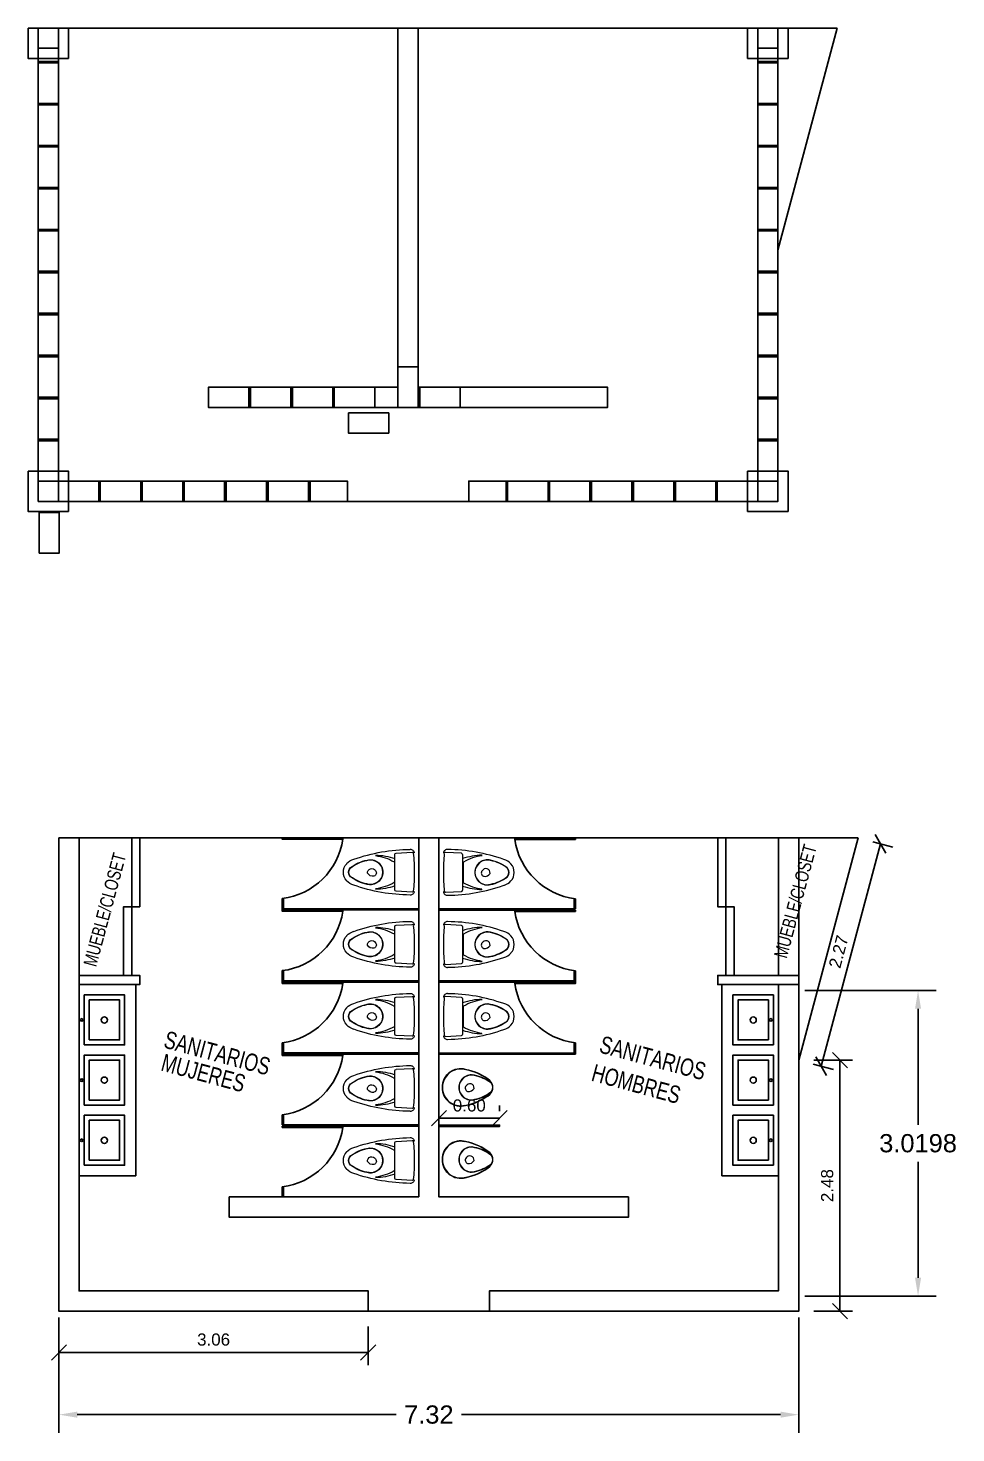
# Model space of a CAD drawing. Header units: millimetres. Extents: x 1309 to 1714, y 898 to 1242.
# Drawn here: x 1515.02 to 1524.2, y 1190.39 to 1204.28 of the extents above; entities that cross this region are included whole.
import ezdxf
from ezdxf.lldxf.tags import DXFTag

# ---------------------------------------------------------------- set-up
doc = ezdxf.new("R2010")
doc.units = ezdxf.units.MM
doc.layers.add('COTAS', color=202, linetype='Continuous', lineweight=0)
doc.layers.add('MOVILIARIO SANITARIO', color=142, linetype='Continuous', lineweight=0)
doc.styles.add('ARRAY BASE$0$STYLE1', font='swissc.ttf', dxfattribs={"width": 0.9})
doc.styles.get("Standard").update_dxf_attribs({"font": 'arial.ttf'})
tags = doc.linetypes.add('ARRAY BASE$0$CACHE', pattern=[0.24, 0.12, -0.12]).pattern_tags.tags
tags[6:7] = [DXFTag(74, 4), DXFTag(75, 0), DXFTag(340, '0'), DXFTag(46, 1.0), DXFTag(50, 0.0), DXFTag(44, 0.0), DXFTag(45, 0.0)]
tags[4:5] = [DXFTag(74, 4), DXFTag(75, 0), DXFTag(340, '0'), DXFTag(46, 1.0), DXFTag(50, 0.0), DXFTag(44, 0.0), DXFTag(45, 0.0)]
doc.dimstyles.new('metros anotativo', dxfattribs={"dimtxt": 0.12, "dimasz": 0.15, "dimexe": 0.125, "dimexo": 0.15, "dimgap": 0.0652, "dimtad": 1, "dimzin": 1, "dimdsep": 46, "dimtxsty": 'Standard', "dimblk": 'OBLIQUE', "dimcen": 0, "dimadec": 0, "dimazin": 0, "dimtfac": 1, "dimtix": 1, "dimtmove": 0, "dimatfit": 3, "dimfxl": 0.3, "dimarcsym": 0})
doc.dimstyles.get("Standard").update_dxf_attribs({"dimtxt": 0.18, "dimasz": 0.18, "dimexe": 0.18, "dimexo": 0.0625, "dimgap": 0.09, "dimtad": 0, "dimtih": 1, "dimtoh": 1, "dimdec": 4, "dimzin": 0, "dimdsep": 46, "dimtxsty": 'Standard', "dimcen": 0.09, "dimadec": 0, "dimazin": 0, "dimtfac": 1, "dimtdec": 4, "dimtofl": 0, "dimtmove": 0, "dimatfit": 3, "dimfxl": 1, "dimtolj": 1, "dimtzin": 0, "dimarcsym": 0})

# ---------------------------------------------------------------- blocks, each defined once
blk = doc.blocks.new('TAZA')
at = {"lineweight": 0}
for p, q in [((165.36, 499.951), (165.36, 499.761)), ((165.539, 500.05), (165.381, 500.058)), ((165.55, 499.861), (165.55, 500.038)), ((165.554, 499.958), (165.554, 499.861)), ((165.55, 499.684), (165.55, 499.861)), ((165.554, 499.861), (165.554, 499.765)), ((165.381, 499.664), (165.539, 499.673))]:
    blk.add_line(p, q, dxfattribs=at)
for centre, radius, start, end in [((165.397, 500.051), 0.0368, 84.189, 180.01), ((165.384, 498.365), 1.722, 70.5694, 89.4727), ((165.374, 500.043), 0.0161, 64.904, 152.0601), ((167.192, 499.862), 1.833, 174.1661, 180.0176), ((165.538, 500.038), 0.0115, 0.01, 87.01), ((165.758, 499.382), 0.649, 91.4737, 108.7194), ((165.561, 499.958), 0.00691, 120.2935, 180.01), ((165.798, 499.553), 0.475, 96.7856, 120.2935), ((165.794, 499.861), 0.124, 75.1531, 180.01), ((165.794, 499.861), 0.122, 77.258, 180.01), ((165.753, 499.604), 0.384, 54.7538, 82.7148), ((165.751, 499.598), 0.388, 55.8316, 81.7699), ((165.914, 499.842), 0.154, 42.3476, 73.5377), ((165.934, 499.861), 0.126, 0.01, 41.9699), ((167.192, 499.861), 1.833, 180.0024, 185.8539), ((165.794, 499.861), 0.124, 180.01, 284.8669), ((165.794, 499.861), 0.122, 180.01, 282.762), ((165.768, 499.855), 0.034, 139.2504, 252.7), ((165.779, 499.855), 0.0428, 355.2583, 149.9686), ((165.769, 499.881), 0.0602, 258.9842, 330.7061), ((165.753, 500.118), 0.384, 277.3052, 305.2662), ((165.751, 500.125), 0.388, 278.2501, 304.1884), ((165.944, 499.861), 0.0631, 0.01, 66.5264), ((165.944, 499.861), 0.0631, 293.4936, 0.01), ((165.944, 499.861), 0.0645, 0.01, 61.6766), ((165.944, 499.861), 0.0645, 298.3434, 0.01), ((165.934, 499.861), 0.126, 318.0501, 0.01), ((165.397, 499.671), 0.0368, 180.01, 275.831), ((165.38, 499.675), 0.0111, 185.8539, 273.01), ((165.384, 501.357), 1.722, 270.5473, 289.4506), ((165.538, 499.684), 0.0115, 273.01, 0.01), ((165.758, 500.34), 0.649, 251.3006, 268.5463), ((165.561, 499.765), 0.00691, 180.01, 239.7265), ((165.797, 500.169), 0.475, 239.7265, 263.2344), ((165.914, 499.88), 0.154, 286.4823, 317.6724)]:
    blk.add_arc(centre, radius, start, end, dxfattribs=at)
blk = doc.blocks.new('_Oblique')
at = {"color": 0, "linetype": 'ByBlock', "lineweight": -2}
blk.add_line((-0.5, -0.5), (0.5, 0.5), dxfattribs=at)
blk = doc.blocks.new('*D170')
at = {"layer": 'COTAS', "color": 0, "lineweight": -2, "ltscale": 2, "transparency": 16777216}
for p, q in [((1515.321, 1191.443), (1515.321, 1191.06)), ((1518.381, 1191.443), (1518.381, 1191.06)), ((1515.321, 1191.185), (1518.381, 1191.185))]:
    blk.add_line(p, q, dxfattribs=at)
at = {"layer": 'Defpoints', "color": 0, "ltscale": 2, "transparency": 16777216}
for p in [(1515.321, 1191.593), (1518.381, 1191.593), (1518.381, 1191.185)]:
    blk.add_point(p, dxfattribs=at)
at = {"layer": 'COTAS', "color": 0, "lineweight": -2, "ltscale": 2, "transparency": 16777216, "xscale": 0.15, "yscale": 0.15, "zscale": 0.15, "rotation": 180}
blk.add_blockref('_Oblique', (1515.321, 1191.185), dxfattribs=at)
at = {"layer": 'COTAS', "color": 0, "lineweight": -2, "ltscale": 2, "transparency": 16777216, "xscale": 0.15, "yscale": 0.15, "zscale": 0.15}
blk.add_blockref('_Oblique', (1518.381, 1191.185), dxfattribs=at)
at = {"layer": 'COTAS', "color": 0, "ltscale": 2, "transparency": 16777216, "insert": (1516.851, 1191.312), "char_height": 0.12, "attachment_point": 5}
blk.add_mtext('3.06', dxfattribs=at)
blk = doc.blocks.new('*D172')
at = {"layer": 'COTAS', "color": 0, "lineweight": -2, "ltscale": 2, "transparency": 16777216}
for p, q in [((1522.791, 1194.076), (1523.174, 1194.076)), ((1523.049, 1191.593), (1523.049, 1194.076)), ((1522.791, 1191.593), (1523.174, 1191.593))]:
    blk.add_line(p, q, dxfattribs=at)
at = {"layer": 'Defpoints', "color": 0, "ltscale": 2, "transparency": 16777216}
for p in [(1522.641, 1194.076), (1523.049, 1194.076), (1522.641, 1191.593)]:
    blk.add_point(p, dxfattribs=at)
at = {"layer": 'COTAS', "color": 0, "lineweight": -2, "ltscale": 2, "transparency": 16777216, "xscale": 0.15, "yscale": 0.15, "zscale": 0.15}
for p, rotation in [((1523.049, 1194.076), 90), ((1523.049, 1191.593), 270)]:
    blk.add_blockref('_Oblique', p, dxfattribs=dict(at, rotation=rotation))
at = {"layer": 'COTAS', "color": 0, "ltscale": 2, "transparency": 16777216, "insert": (1522.923, 1192.835), "char_height": 0.12, "attachment_point": 5, "rotation": 90}
blk.add_mtext('2.48', dxfattribs=at)
blk = doc.blocks.new('*D173')
at = {"layer": 'COTAS', "color": 0, "lineweight": -2, "ltscale": 2, "transparency": 16777216}
for p, q in [((1522.863, 1194.017), (1523.45, 1196.214)), ((1523.373, 1196.234), (1523.571, 1196.181)), ((1522.785, 1194.037), (1522.984, 1193.984))]:
    blk.add_line(p, q, dxfattribs=at)
at = {"layer": 'Defpoints', "color": 0, "ltscale": 2, "transparency": 16777216}
for p in [(1523.228, 1196.273), (1523.45, 1196.214), (1522.641, 1194.076)]:
    blk.add_point(p, dxfattribs=at)
at = {"layer": 'COTAS', "color": 0, "lineweight": -2, "ltscale": 2, "transparency": 16777216, "xscale": 0.15, "yscale": 0.15, "zscale": 0.15}
for p, rotation in [((1523.45, 1196.214), 75.0399999999953), ((1522.863, 1194.017), 255.0399999999953)]:
    blk.add_blockref('_Oblique', p, dxfattribs=dict(at, rotation=rotation))
at = {"layer": 'COTAS', "color": 0, "ltscale": 2, "transparency": 16777216, "insert": (1523.035, 1195.148), "char_height": 0.12, "attachment_point": 5, "rotation": 75.04}
blk.add_mtext('2.27', dxfattribs=at)
blk = doc.blocks.new('*D181')
at = {"layer": 'COTAS', "color": 0, "lineweight": -2, "ltscale": 2, "transparency": 16777216}
for p, q in [((1519.081, 1193.571), (1519.081, 1193.626)), ((1519.681, 1193.571), (1519.681, 1193.626)), ((1519.681, 1193.501), (1519.081, 1193.501))]:
    blk.add_line(p, q, dxfattribs=at)
at = {"layer": 'Defpoints', "color": 0, "ltscale": 2, "transparency": 16777216}
for p in [(1519.081, 1193.501), (1519.081, 1193.421), (1519.681, 1193.421)]:
    blk.add_point(p, dxfattribs=at)
at = {"layer": 'COTAS', "color": 0, "lineweight": -2, "ltscale": 2, "transparency": 16777216, "xscale": 0.15, "yscale": 0.15, "zscale": 0.15, "rotation": 180}
blk.add_blockref('_Oblique', (1519.081, 1193.501), dxfattribs=at)
at = {"layer": 'COTAS', "color": 0, "lineweight": -2, "ltscale": 2, "transparency": 16777216, "xscale": 0.15, "yscale": 0.15, "zscale": 0.15}
blk.add_blockref('_Oblique', (1519.681, 1193.501), dxfattribs=at)
at = {"layer": 'COTAS', "color": 0, "ltscale": 2, "transparency": 16777216, "insert": (1519.381, 1193.627), "char_height": 0.12, "attachment_point": 5}
blk.add_mtext('0.60', dxfattribs=at)
blk = doc.blocks.new('*D182')
at = {"color": 0, "lineweight": -2, "transparency": 16777216}
for p, q in [((1515.321, 1191.531), (1515.321, 1190.39)), ((1522.641, 1191.531), (1522.641, 1190.39)), ((1515.501, 1190.57), (1518.658, 1190.57)), ((1522.461, 1190.57), (1519.303, 1190.57))]:
    blk.add_line(p, q, dxfattribs=at)
at = {"color": 0, "transparency": 16777216}
for points in [[(1515.501, 1190.6), (1515.501, 1190.54), (1515.321, 1190.57)], [(1522.461, 1190.6), (1522.461, 1190.54), (1522.641, 1190.57)]]:
    blk.add_solid(points, dxfattribs=at)
at = {"layer": 'Defpoints', "color": 0, "transparency": 16777216}
for p in [(1515.321, 1191.593), (1522.641, 1191.593), (1522.641, 1190.57)]:
    blk.add_point(p, dxfattribs=at)
at = {"color": 0, "transparency": 16777216, "insert": (1518.981, 1190.57), "char_height": 0.18, "attachment_point": 5}
blk.add_mtext('\\A1;7.32', dxfattribs=at)
blk = doc.blocks.new('*D193')
at = {"color": 0, "lineweight": -2, "transparency": 16777216}
for p, q in [((1522.703, 1194.763), (1524.002, 1194.763)), ((1523.822, 1194.583), (1523.822, 1193.435)), ((1523.822, 1191.923), (1523.822, 1193.071)), ((1522.703, 1191.743), (1524.002, 1191.743))]:
    blk.add_line(p, q, dxfattribs=at)
at = {"color": 0, "transparency": 16777216}
for points in [[(1523.792, 1194.583), (1523.852, 1194.583), (1523.822, 1194.763)], [(1523.792, 1191.923), (1523.852, 1191.923), (1523.822, 1191.743)]]:
    blk.add_solid(points, dxfattribs=at)
at = {"layer": 'Defpoints', "color": 0, "transparency": 16777216}
for p in [(1522.641, 1194.763), (1523.822, 1194.763), (1522.641, 1191.743)]:
    blk.add_point(p, dxfattribs=at)
at = {"color": 0, "transparency": 16777216, "insert": (1523.822, 1193.253), "char_height": 0.18, "attachment_point": 5}
blk.add_mtext('\\A1;3.0198', dxfattribs=at)

msp = doc.modelspace()

# ---------------------------------------------------------------- linework, layer by layer
at = {"linetype": 'ARRAY BASE$0$CACHE'}
for p, q in [((1522.23519, 1202.92052), (1522.23519, 1204.28068)), ((1522.43519, 1202.92052), (1522.43519, 1204.28068)), ((1522.44058, 1194.91288), (1522.44058, 1196.27304)), ((1522.64058, 1194.91288), (1522.64058, 1196.27304))]:
    msp.add_line(p, q, dxfattribs=at)
for p, q in [((1522.43519, 1202.08366), (1523.02224, 1204.28068)), ((1522.43519, 1204.28068), (1523.02224, 1204.28068)), ((1515.31519, 1200.61568), (1515.31519, 1200.63068)), ((1522.43519, 1200.61568), (1522.43519, 1200.63068)), ((1515.31519, 1200.20068), (1515.31519, 1200.21568)), ((1522.43519, 1200.20068), (1522.43519, 1200.21568)), ((1515.32411, 1199.48984), (1515.32411, 1199.50484)), ((1515.71519, 1199.60068), (1515.73019, 1199.60068)), ((1518.17519, 1199.60068), (1519.37519, 1199.60068)), ((1521.83519, 1199.60068), (1521.82019, 1199.60068)), ((1515.32058, 1196.27304), (1515.52058, 1196.27304)), ((1518.88058, 1196.27304), (1517.53058, 1196.27304)), ((1522.49058, 1196.27304), (1522.44058, 1196.27304)), ((1522.64058, 1194.07602), (1523.22762, 1196.27304)), ((1522.64058, 1196.27304), (1523.22762, 1196.27304)), ((1517.53058, 1195.67304), (1517.53058, 1195.57304)), ((1517.53058, 1195.67304), (1517.54328, 1195.67304)), ((1517.54328, 1195.67304), (1517.54328, 1195.57304)), ((1520.43058, 1195.67133), (1520.41788, 1195.67133)), ((1520.41788, 1195.67133), (1520.41788, 1195.57133)), ((1520.43058, 1195.67133), (1520.43058, 1195.57133)), ((1517.53058, 1195.57304), (1518.88058, 1195.57304)), ((1517.53058, 1195.57304), (1517.53058, 1195.56034)), ((1517.53058, 1195.56034), (1518.88058, 1195.56034)), ((1518.88058, 1195.56034), (1517.53058, 1195.56034)), ((1520.43058, 1195.57133), (1519.08058, 1195.57133)), ((1520.43058, 1195.55863), (1519.08058, 1195.55863)), ((1517.53058, 1194.96034), (1517.53058, 1194.86034)), ((1517.53058, 1194.96034), (1517.54328, 1194.96034)), ((1517.54328, 1194.96034), (1517.54328, 1194.86034)), ((1520.43058, 1194.95863), (1520.41788, 1194.95863)), ((1520.41788, 1194.95863), (1520.41788, 1194.85863)), ((1520.43058, 1194.95863), (1520.43058, 1194.85863)), ((1517.53058, 1194.86034), (1518.88058, 1194.86034)), ((1517.53058, 1194.86034), (1517.53058, 1194.84764)), ((1517.53058, 1194.84764), (1518.88058, 1194.84764)), ((1518.88058, 1194.84764), (1517.53058, 1194.84764)), ((1520.43058, 1194.85863), (1519.08058, 1194.85863)), ((1520.43058, 1194.84593), (1519.08058, 1194.84593)), ((1520.43058, 1194.85863), (1520.43058, 1194.84593)), ((1517.53058, 1194.24764), (1517.53058, 1194.14764)), ((1517.53058, 1194.24764), (1517.54328, 1194.24764)), ((1517.54328, 1194.24764), (1517.54328, 1194.14764)), ((1520.43058, 1194.24593), (1520.41788, 1194.24593)), ((1520.41788, 1194.24593), (1520.41788, 1194.14593)), ((1520.43058, 1194.24593), (1520.43058, 1194.14593)), ((1517.53058, 1194.14764), (1518.88058, 1194.14764)), ((1517.53058, 1194.14764), (1517.53058, 1194.13494)), ((1517.53058, 1194.13494), (1518.88058, 1194.13494)), ((1518.88058, 1194.13494), (1517.53058, 1194.13494)), ((1520.43058, 1194.14593), (1519.08058, 1194.14593)), ((1520.43058, 1194.13323), (1519.08058, 1194.13323)), ((1520.43058, 1194.14593), (1520.43058, 1194.13323)), ((1517.53058, 1193.53494), (1517.53058, 1193.43494)), ((1517.53058, 1193.53494), (1517.54328, 1193.53494)), ((1517.54328, 1193.53494), (1517.54328, 1193.43494)), ((1517.53058, 1193.43494), (1518.88058, 1193.43494)), ((1517.53058, 1193.42224), (1518.88058, 1193.42224)), ((1518.88058, 1193.42224), (1517.53058, 1193.42224)), ((1517.53058, 1192.82224), (1517.53058, 1192.72224)), ((1517.53058, 1192.82224), (1517.54328, 1192.82224)), ((1517.54328, 1192.82224), (1517.54328, 1192.72224)), ((1518.38058, 1191.59304), (1519.58058, 1191.59304))]:
    msp.add_line(p, q)
for points in [[(1515.01519, 1204.28068), (1515.01519, 1203.98068), (1515.41519, 1203.98068), (1515.41519, 1204.28068)], [(1515.11519, 1204.28068), (1515.11519, 1204.08068), (1515.31519, 1204.08068), (1515.31519, 1204.28068)], [(1518.67519, 1200.72988), (1516.80019, 1200.72988), (1516.80019, 1200.52988), (1520.75019, 1200.52988), (1520.75019, 1200.72988), (1518.87519, 1200.72988), (1518.87519, 1204.28068), (1518.67519, 1204.28068)], [(1522.13519, 1204.28068), (1522.13519, 1203.98068), (1522.53519, 1203.98068), (1522.53519, 1204.28068)], [(1522.23519, 1204.28068), (1522.23519, 1204.08068), (1522.43519, 1204.08068), (1522.43519, 1204.28068)], [(1515.01519, 1199.90068), (1515.01519, 1199.50068), (1515.41519, 1199.50068), (1515.41519, 1199.90068)], [(1515.11519, 1199.80068), (1515.11519, 1199.60068), (1515.31519, 1199.60068), (1515.31519, 1199.80068)], [(1522.13519, 1199.90068), (1522.13519, 1199.50068), (1522.53519, 1199.50068), (1522.53519, 1199.90068)], [(1522.23519, 1199.80068), (1522.23519, 1199.60068), (1522.43519, 1199.60068), (1522.43519, 1199.80068)], [(1518.88058, 1192.72224), (1517.00558, 1192.72224), (1517.00558, 1192.52224), (1520.95558, 1192.52224), (1520.95558, 1192.72224), (1519.08058, 1192.72224), (1519.08058, 1196.27304), (1518.88058, 1196.27304)], [(1517.53058, 1196.27304), (1518.13058, 1196.27304), (1518.13058, 1196.26034), (1517.53058, 1196.26034)], [(1520.43058, 1196.27133), (1519.83058, 1196.27133), (1519.83058, 1196.25863), (1520.43058, 1196.25863)], [(1517.53058, 1195.56034), (1518.13058, 1195.56034), (1518.13058, 1195.54764), (1517.53058, 1195.54764)], [(1520.43058, 1195.55863), (1519.83058, 1195.55863), (1519.83058, 1195.54593), (1520.43058, 1195.54593)], [(1517.53058, 1194.84764), (1518.13058, 1194.84764), (1518.13058, 1194.83494), (1517.53058, 1194.83494)], [(1520.43058, 1194.84593), (1519.83058, 1194.84593), (1519.83058, 1194.83323), (1520.43058, 1194.83323)], [(1515.62058, 1194.27538), (1515.62058, 1194.67038), (1515.92058, 1194.67038), (1515.92058, 1194.27538)], [(1522.34058, 1194.27538), (1522.34058, 1194.67038), (1522.04058, 1194.67038), (1522.04058, 1194.27538)], [(1517.53058, 1194.13494), (1518.13058, 1194.13494), (1518.13058, 1194.12224), (1517.53058, 1194.12224)], [(1515.62058, 1193.68038), (1515.62058, 1194.07538), (1515.92058, 1194.07538), (1515.92058, 1193.68038)], [(1522.34058, 1193.68038), (1522.34058, 1194.07538), (1522.04058, 1194.07538), (1522.04058, 1193.68038)], [(1515.62058, 1193.08538), (1515.62058, 1193.48038), (1515.92058, 1193.48038), (1515.92058, 1193.08538)], [(1517.53058, 1193.42224), (1518.13058, 1193.42224), (1518.13058, 1193.40954), (1517.53058, 1193.40954)], [(1522.34058, 1193.08538), (1522.34058, 1193.48038), (1522.04058, 1193.48038), (1522.04058, 1193.08538)]]:
    msp.add_lwpolyline(points, close=True)
for points in [[(1515.31519, 1204.28068), (1515.31519, 1199.80068), (1518.17523, 1199.80068), (1518.17519, 1199.60068), (1515.11519, 1199.60068), (1515.11519, 1204.28068), (1522.43519, 1204.28068)], [(1515.11519, 1203.95068), (1515.11519, 1204.08068), (1515.31519, 1204.08068), (1515.31519, 1203.95068), (1515.11519, 1203.95068)], [(1522.23519, 1203.95068), (1522.23519, 1204.08068), (1522.43519, 1204.08068), (1522.43519, 1203.95068), (1522.23519, 1203.95068)], [(1515.11519, 1203.53568), (1515.11519, 1203.93568), (1515.31519, 1203.93568), (1515.31519, 1203.53568), (1515.11519, 1203.53568)], [(1522.23519, 1203.53568), (1522.23519, 1203.93568), (1522.43519, 1203.93568), (1522.43519, 1203.53568), (1522.23519, 1203.53568)], [(1515.11519, 1203.12068), (1515.11519, 1203.52068), (1515.31519, 1203.52068), (1515.31519, 1203.12068), (1515.11519, 1203.12068)], [(1522.23519, 1203.12068), (1522.23519, 1203.52068), (1522.43519, 1203.52068), (1522.43519, 1203.12068), (1522.23519, 1203.12068)], [(1515.11519, 1202.70568), (1515.11519, 1203.10568), (1515.31519, 1203.10568), (1515.31519, 1202.70568), (1515.11519, 1202.70568)], [(1522.23519, 1202.70568), (1522.23519, 1203.10568), (1522.43519, 1203.10568), (1522.43519, 1202.70568), (1522.23519, 1202.70568)], [(1522.43519, 1202.92052), (1522.43519, 1199.60068), (1522.28519, 1199.60068)], [(1522.43519, 1202.08366), (1522.43519, 1199.60068), (1519.37519, 1199.60068), (1519.37523, 1199.80068), (1522.23519, 1199.80068), (1522.23519, 1202.83052)], [(1515.11519, 1202.29068), (1515.11519, 1202.69068), (1515.31519, 1202.69068), (1515.31519, 1202.29068), (1515.11519, 1202.29068)], [(1522.23519, 1202.29068), (1522.23519, 1202.69068), (1522.43519, 1202.69068), (1522.43519, 1202.29068), (1522.23519, 1202.29068)], [(1515.11519, 1201.87568), (1515.11519, 1202.27568), (1515.31519, 1202.27568), (1515.31519, 1201.87568), (1515.11519, 1201.87568)], [(1522.23519, 1201.87568), (1522.23519, 1202.27568), (1522.43519, 1202.27568), (1522.43519, 1201.87568), (1522.23519, 1201.87568)], [(1515.11519, 1201.46068), (1515.11519, 1201.86068), (1515.31519, 1201.86068), (1515.31519, 1201.46068), (1515.11519, 1201.46068)], [(1522.23519, 1201.46068), (1522.23519, 1201.86068), (1522.43519, 1201.86068), (1522.43519, 1201.46068), (1522.23519, 1201.46068)], [(1515.11519, 1201.04568), (1515.11519, 1201.44568), (1515.31519, 1201.44568), (1515.31519, 1201.04568), (1515.11519, 1201.04568)], [(1522.23519, 1201.04568), (1522.23519, 1201.44568), (1522.43519, 1201.44568), (1522.43519, 1201.04568), (1522.23519, 1201.04568)], [(1515.11519, 1200.63068), (1515.11519, 1201.03068), (1515.31519, 1201.03068), (1515.31519, 1200.63068), (1515.11519, 1200.63068)], [(1522.23519, 1200.63068), (1522.23519, 1201.03068), (1522.43519, 1201.03068), (1522.43519, 1200.63068), (1522.23519, 1200.63068)], [(1518.67519, 1200.52988), (1518.67519, 1200.92988), (1518.87519, 1200.92988), (1518.87519, 1200.52988), (1518.67519, 1200.52988)], [(1515.11519, 1200.21568), (1515.11519, 1200.61568), (1515.31519, 1200.61568), (1515.31519, 1200.21568), (1515.11519, 1200.21568)], [(1516.80019, 1200.72988), (1517.20019, 1200.72988), (1517.20019, 1200.52988), (1516.80019, 1200.52988), (1516.80019, 1200.72988)], [(1517.21519, 1200.72988), (1517.61519, 1200.72988), (1517.61519, 1200.52988), (1517.21519, 1200.52988), (1517.21519, 1200.72988)], [(1517.63019, 1200.72988), (1518.03019, 1200.72988), (1518.03019, 1200.52988), (1517.63019, 1200.52988), (1517.63019, 1200.72988)], [(1518.04519, 1200.72988), (1518.44519, 1200.72988), (1518.44519, 1200.52988), (1518.04519, 1200.52988), (1518.04519, 1200.72988)], [(1518.89019, 1200.72988), (1519.29019, 1200.72988), (1519.29019, 1200.52988), (1518.89019, 1200.52988), (1518.89019, 1200.72988)], [(1522.23519, 1200.21568), (1522.23519, 1200.61568), (1522.43519, 1200.61568), (1522.43519, 1200.21568), (1522.23519, 1200.21568)], [(1518.18486, 1200.47559), (1518.58486, 1200.47559), (1518.58486, 1200.27559), (1518.18486, 1200.27559), (1518.18486, 1200.47559)], [(1515.11519, 1199.80068), (1515.11519, 1200.20068), (1515.31519, 1200.20068), (1515.31519, 1199.80068), (1515.11519, 1199.80068)], [(1522.23519, 1199.80068), (1522.23519, 1200.20068), (1522.43519, 1200.20068), (1522.43519, 1199.80068), (1522.23519, 1199.80068)], [(1515.31519, 1199.80068), (1515.71519, 1199.80068), (1515.71519, 1199.60068), (1515.31519, 1199.60068), (1515.31519, 1199.80068)], [(1515.73019, 1199.80068), (1516.13019, 1199.80068), (1516.13019, 1199.60068), (1515.73019, 1199.60068), (1515.73019, 1199.80068)], [(1516.14519, 1199.80068), (1516.54519, 1199.80068), (1516.54519, 1199.60068), (1516.14519, 1199.60068), (1516.14519, 1199.80068)], [(1516.56019, 1199.80068), (1516.96019, 1199.80068), (1516.96019, 1199.60068), (1516.56019, 1199.60068), (1516.56019, 1199.80068)], [(1516.97519, 1199.80068), (1517.37519, 1199.80068), (1517.37519, 1199.60068), (1516.97519, 1199.60068), (1516.97519, 1199.80068)], [(1517.39019, 1199.80068), (1517.79019, 1199.80068), (1517.79019, 1199.60068), (1517.39019, 1199.60068), (1517.39019, 1199.80068)], [(1517.80519, 1199.80068), (1518.17521, 1199.80068), (1518.17521, 1199.60068), (1517.80519, 1199.60068), (1517.80519, 1199.80068)], [(1519.74519, 1199.80068), (1519.37518, 1199.80068), (1519.37518, 1199.60068), (1519.74519, 1199.60068), (1519.74519, 1199.80068)], [(1520.16019, 1199.80068), (1519.76019, 1199.80068), (1519.76019, 1199.60068), (1520.16019, 1199.60068), (1520.16019, 1199.80068)], [(1520.57519, 1199.80068), (1520.17519, 1199.80068), (1520.17519, 1199.60068), (1520.57519, 1199.60068), (1520.57519, 1199.80068)], [(1520.99019, 1199.80068), (1520.59019, 1199.80068), (1520.59019, 1199.60068), (1520.99019, 1199.60068), (1520.99019, 1199.80068)], [(1521.40519, 1199.80068), (1521.00519, 1199.80068), (1521.00519, 1199.60068), (1521.40519, 1199.60068), (1521.40519, 1199.80068)], [(1521.82019, 1199.80068), (1521.42019, 1199.80068), (1521.42019, 1199.60068), (1521.82019, 1199.60068), (1521.82019, 1199.80068)], [(1522.23519, 1199.80068), (1521.83519, 1199.80068), (1521.83519, 1199.60068), (1522.23519, 1199.60068), (1522.23519, 1199.80068)], [(1515.12411, 1199.08984), (1515.12411, 1199.48984), (1515.32411, 1199.48984), (1515.32411, 1199.08984), (1515.12411, 1199.08984)], [(1515.52058, 1196.27304), (1515.52058, 1191.79304), (1518.38061, 1191.79304), (1518.38058, 1191.59304), (1515.32058, 1191.59304), (1515.32058, 1196.27304), (1522.64058, 1196.27304)], [(1516.04058, 1196.27304), (1516.04058, 1194.91288), (1515.96058, 1194.91288), (1515.96058, 1195.59296), (1516.12058, 1195.59296), (1516.12058, 1196.27304)], [(1521.92058, 1196.27304), (1521.92058, 1194.91288), (1522.00058, 1194.91288), (1522.00058, 1195.59296), (1521.84058, 1195.59296), (1521.84058, 1196.27304)], [(1515.52058, 1194.82288), (1516.12058, 1194.82288), (1516.12058, 1194.91288), (1515.52058, 1194.91288)], [(1515.52058, 1194.82288), (1516.08058, 1194.82288), (1516.08058, 1192.93288), (1515.52058, 1192.93288), (1515.52058, 1194.82288)], [(1522.64058, 1194.07602), (1522.64058, 1191.59304), (1519.58058, 1191.59304), (1519.58061, 1191.79304), (1522.44058, 1191.79304), (1522.44058, 1194.82288)], [(1522.64058, 1194.82288), (1521.84058, 1194.82288), (1521.84058, 1194.91288), (1522.64058, 1194.91288)], [(1522.44058, 1194.82288), (1521.88058, 1194.82288), (1521.88058, 1192.93288), (1522.44058, 1192.93288), (1522.44058, 1194.82288)], [(1522.64058, 1194.91288), (1522.64058, 1191.59304), (1522.49058, 1191.59304)], [(1515.57058, 1194.22538), (1515.57058, 1194.72038), (1515.97058, 1194.72038), (1515.97058, 1194.22538), (1515.57058, 1194.22538)], [(1522.39058, 1194.22538), (1522.39058, 1194.72038), (1521.99058, 1194.72038), (1521.99058, 1194.22538), (1522.39058, 1194.22538)], [(1515.57058, 1193.63038), (1515.57058, 1194.12538), (1515.97058, 1194.12538), (1515.97058, 1193.63038), (1515.57058, 1193.63038)], [(1522.39058, 1193.63038), (1522.39058, 1194.12538), (1521.99058, 1194.12538), (1521.99058, 1193.63038), (1522.39058, 1193.63038)], [(1515.57058, 1193.03538), (1515.57058, 1193.53038), (1515.97058, 1193.53038), (1515.97058, 1193.03538), (1515.57058, 1193.03538)], [(1522.39058, 1193.03538), (1522.39058, 1193.53038), (1521.99058, 1193.53038), (1521.99058, 1193.03538), (1522.39058, 1193.03538)], [(1519.08058, 1193.43323), (1519.68058, 1193.43323), (1519.68058, 1193.42053), (1519.08058, 1193.42053), (1519.08058, 1193.43323)]]:
    msp.add_lwpolyline(points)
for centre, radius in [((1515.77058, 1194.47288), 0.03071), ((1522.19058, 1194.47288), 0.03071), ((1515.54558, 1194.47288), 0.013), ((1522.36558, 1194.47288), 0.013), ((1515.54558, 1193.87788), 0.013), ((1515.77058, 1193.87788), 0.03071), ((1522.19058, 1193.87788), 0.03071), ((1522.36558, 1193.87788), 0.013), ((1515.54558, 1193.28288), 0.013), ((1515.77058, 1193.28288), 0.03071), ((1522.19058, 1193.28288), 0.03071), ((1522.36558, 1193.28288), 0.013)]:
    msp.add_circle(centre, radius)
for centre, start, end in [((1517.44441, 1196.36121), 277.137336, 351.636978), ((1520.51675, 1196.35951), 188.363022, 262.862664), ((1517.44441, 1195.64851), 277.137336, 351.636978), ((1520.51675, 1195.64681), 188.363022, 262.862664), ((1517.44441, 1194.93581), 277.137336, 351.636978), ((1520.51675, 1194.93411), 188.363022, 262.862664), ((1517.44441, 1194.22311), 277.137336, 351.636978), ((1517.44441, 1193.51041), 277.137336, 351.636978)]:
    msp.add_arc(centre, 0.69355, start, end)
at = {"layer": 'MOVILIARIO SANITARIO', "lineweight": 0}
for centre, radius, start, end in [((1519.29636, 1193.80529), 0.18503, 75.153103, 180.01), ((1519.29636, 1193.80529), 0.18092, 77.258014, 180.01), ((1519.23487, 1193.4228), 0.57182, 54.753842, 82.714798), ((1519.23211, 1193.41321), 0.57801, 55.831571, 81.769854), ((1519.29636, 1193.80529), 0.18503, 180.01, 284.866897), ((1519.29636, 1193.80529), 0.18092, 180.01, 282.761986), ((1519.40097, 1193.80531), 0.12434, 75.153103, 180.01), ((1519.40097, 1193.80531), 0.12434, 180.01, 284.866897), ((1519.40097, 1193.80531), 0.12158, 77.258014, 180.01), ((1519.40097, 1193.80531), 0.12158, 180.01, 282.761986), ((1519.3751, 1193.79876), 0.03397, 139.250362, 252.700044), ((1519.38641, 1193.79952), 0.04278, 355.258287, 149.968564), ((1519.35965, 1193.54828), 0.38426, 54.753842, 82.714798), ((1519.3578, 1193.54183), 0.38842, 55.831571, 81.769854), ((1519.51934, 1193.80533), 0.09389, 0.01, 66.526436), ((1519.51934, 1193.80533), 0.09389, 293.493564, 0.01), ((1519.51934, 1193.80533), 0.09594, 0.01, 61.67657), ((1519.51934, 1193.80533), 0.09594, 298.34343, 0.01), ((1519.55081, 1193.80534), 0.06309, 0.01, 66.526436), ((1519.55081, 1193.80534), 0.06309, 293.493564, 0.01), ((1519.55081, 1193.80534), 0.06447, 0.01, 61.67657), ((1519.55081, 1193.80534), 0.06447, 298.34343, 0.01), ((1519.23474, 1194.18776), 0.57182, 277.305202, 305.266158), ((1519.23198, 1194.19735), 0.57801, 278.250146, 304.188429), ((1519.37651, 1193.82546), 0.06024, 258.984175, 330.706073), ((1519.35956, 1194.06233), 0.38426, 277.305202, 305.266158), ((1519.3577, 1194.06877), 0.38842, 278.250146, 304.188429), ((1519.29636, 1193.09259), 0.18503, 75.153103, 180.01), ((1519.29636, 1193.09259), 0.18092, 77.258014, 180.01), ((1519.23487, 1192.7101), 0.57182, 54.753842, 82.714798), ((1519.23211, 1192.70051), 0.57801, 55.831571, 81.769854), ((1519.40097, 1193.09261), 0.12434, 75.153103, 180.01), ((1519.40097, 1193.09261), 0.12158, 77.258014, 180.01), ((1519.38641, 1193.08682), 0.04278, 355.258287, 149.968564), ((1519.35965, 1192.83558), 0.38426, 54.753842, 82.714798), ((1519.3578, 1192.82913), 0.38842, 55.831571, 81.769854), ((1519.51934, 1193.09263), 0.09389, 0.01, 66.526436), ((1519.51934, 1193.09263), 0.09594, 0.01, 61.67657), ((1519.55081, 1193.09264), 0.06309, 0.01, 66.526436), ((1519.55081, 1193.09264), 0.06447, 0.01, 61.67657), ((1519.29636, 1193.09259), 0.18503, 180.01, 284.866897), ((1519.29636, 1193.09259), 0.18092, 180.01, 282.761986), ((1519.40097, 1193.09261), 0.12434, 180.01, 284.866897), ((1519.40097, 1193.09261), 0.12158, 180.01, 282.761986), ((1519.23474, 1193.47506), 0.57182, 277.305202, 305.266158), ((1519.23198, 1193.48465), 0.57801, 278.250146, 304.188429), ((1519.3751, 1193.08606), 0.03397, 139.250362, 252.700044), ((1519.37651, 1193.11276), 0.06024, 258.984175, 330.706073), ((1519.35956, 1193.34963), 0.38426, 277.305202, 305.266158), ((1519.3577, 1193.35607), 0.38842, 278.250146, 304.188429), ((1519.51934, 1193.09263), 0.09389, 293.493564, 0.01), ((1519.51934, 1193.09263), 0.09594, 298.34343, 0.01), ((1519.55081, 1193.09264), 0.06309, 293.493564, 0.01), ((1519.55081, 1193.09264), 0.06447, 298.34343, 0.01)]:
    msp.add_arc(centre, radius, start, end, dxfattribs=at)

# ---------------------------------------------------------------- block references
at = {"layer": 'MOVILIARIO SANITARIO', "color": 1, "xscale": -1}
for p in [(1684.19552, 696.0729), (1684.19552, 695.3602), (1684.19552, 694.6475), (1684.19552, 693.9348), (1684.19552, 693.2221)]:
    msp.add_blockref('TAZA', p, dxfattribs=at)
at = {"layer": 'MOVILIARIO SANITARIO', "color": 1}
for p in [(1353.76563, 696.07119), (1353.76563, 695.35849), (1353.76563, 694.64579)]:
    msp.add_blockref('TAZA', p, dxfattribs=at)

# ---------------------------------------------------------------- texts
at = {"lineweight": 0, "style": 'ARRAY BASE$0$STYLE1', "width": 0.9}
for s, height, rotation, p in [('MUEBLE/CLOSET', 0.1330958, 74.95, (1522.5221, 1195.07449)), ('MUEBLE/CLOSET', 0.1330958, 74.95, (1515.68903, 1194.99074)), ('SANITARIOS', 0.171845, 344.95, (1516.34696, 1194.20217)), ('SANITARIOS', 0.171845, 344.95, (1520.65758, 1194.15375)), ('MUJERES', 0.171845, 344.95, (1516.31978, 1193.97575)), ('HOMBRES', 0.171845, 344.95, (1520.57874, 1193.87409))]:
    msp.add_text(s, height=height, rotation=rotation, dxfattribs=at).set_placement(p)

# ---------------------------------------------------------------- dimensions: what is measured, and where the dimension line sits
dim = msp.add_aligned_dim(p1=(1522.64058, 1191.74304), p2=(1522.64058, 1194.76288), distance=-1.18115, dimstyle='Standard')
dim.commit()
dim.dimension.update_dxf_attribs({"geometry": '*D193', "text_midpoint": (1523.82173, 1193.25296)})
dim = msp.add_linear_dim(base=(1522.64058, 1190.56955), p1=(1515.32058, 1191.59304), p2=(1522.64058, 1191.59304), angle=180, dimstyle='Standard', override={"dimdec": 2})
dim.commit()
dim.dimension.update_dxf_attribs({"geometry": '*D182', "text_midpoint": (1518.98058, 1190.56955)})
at = {"layer": 'COTAS', "ltscale": 2}
dim = msp.add_aligned_dim(p1=(1522.64058, 1194.07602), p2=(1523.22762, 1196.27304), distance=-0.23013, dimstyle='metros anotativo', dxfattribs=at)
dim.commit()
dim.dimension.update_dxf_attribs({"geometry": '*D173', "text_midpoint": (1523.03524, 1195.14751)})
dim = msp.add_linear_dim(base=(1523.04914, 1194.07602), p1=(1522.64058, 1191.59304), p2=(1522.64058, 1194.07602), angle=90, dimstyle='metros anotativo', dxfattribs=at)
dim.commit()
dim.dimension.update_dxf_attribs({"geometry": '*D172', "text_midpoint": (1522.92267, 1192.83453)})
dim = msp.add_linear_dim(base=(1519.08058, 1193.50103), p1=(1519.68058, 1193.42053), p2=(1519.08058, 1193.42053), angle=180, dimstyle='metros anotativo', dxfattribs=at)
dim.commit()
dim.dimension.update_dxf_attribs({"geometry": '*D181', "text_midpoint": (1519.38058, 1193.50103), "dimtype": 160})
dim = msp.add_linear_dim(base=(1518.38058, 1191.18519), p1=(1515.32058, 1191.59304), p2=(1518.38058, 1191.59304), dimstyle='metros anotativo', dxfattribs=at)
dim.commit()
dim.dimension.update_dxf_attribs({"geometry": '*D170', "text_midpoint": (1516.85058, 1191.3117)})

doc.saveas('drawing.dxf')
